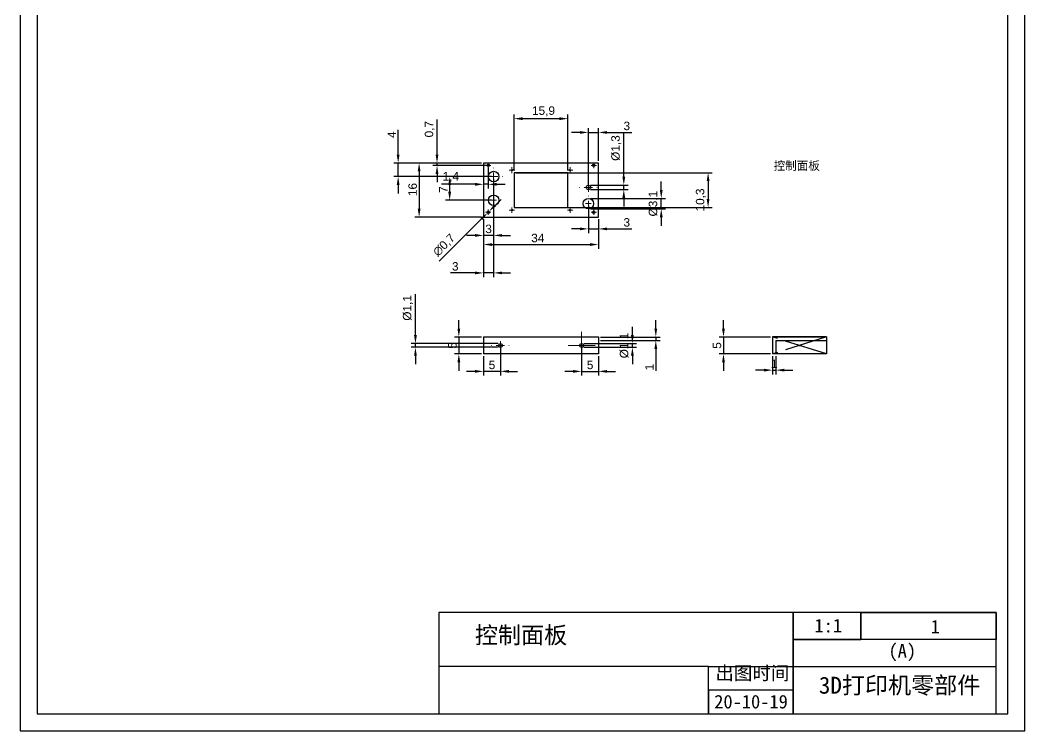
# Model space of a CAD drawing. Header units: millimetres. Extents: x -9 to 2385, y -1365 to 512.
# Drawn here: x 2088 to 2385, y -880.4 to -670.4 of the extents above; entities that cross this region are included whole.
import ezdxf

# ---------------------------------------------------------------- set-up
doc = ezdxf.new("R2010")
doc.units = ezdxf.units.MM
doc.linetypes.add('CENTERX2', pattern=[20.32, 12.7, -2.54, 2.54, -2.54])
doc.styles.get("Standard").update_dxf_attribs({"font": 'arial.ttf'})
doc.dimstyles.new('ISO-25', dxfattribs={"dimtxt": 2.5, "dimasz": 2.5, "dimexe": 1.25, "dimexo": 0.625, "dimtad": 1, "dimtxsty": 'Standard', "dimcen": 2.5, "dimclrd": 1, "dimclre": 1, "dimclrt": 1, "dimadec": 0, "dimazin": 0, "dimtfac": 1, "dimtmove": 0, "dimatfit": 3, "dimfxl": 1, "dimtfillclr": 1, "dimarcsym": 0})

# ---------------------------------------------------------------- blocks, each defined once
blk = doc.blocks.new('*D422')
at = {"color": 1, "linetype": 'Continuous', "lineweight": -2, "transparency": 16777216}
for p, q in [((2275.9, -761.56), (2275.9, -759.06)), ((2259.59, -764.06), (2277.15, -764.06)), ((2259.59, -765.06), (2277.15, -765.06)), ((2275.9, -764.06), (2275.9, -765.06)), ((2275.9, -767.56), (2275.9, -774.06))]:
    blk.add_line(p, q, dxfattribs=at)
at = {"color": 1, "linetype": 'Continuous', "transparency": 16777216}
for points in [[(2275.48, -761.56), (2276.31, -761.56), (2275.9, -764.06)], [(2275.48, -767.56), (2276.31, -767.56), (2275.9, -765.06)]]:
    blk.add_solid(points, dxfattribs=at)
at = {"layer": 'Defpoints', "color": 0, "linetype": 'Continuous', "transparency": 16777216}
for p in [(2258.97, -764.06), (2258.97, -765.06), (2275.9, -764.06)]:
    blk.add_point(p, dxfattribs=at)
at = {"color": 1, "linetype": 'Continuous', "lineweight": 18, "transparency": 16777216, "insert": (2272.76, -772.97), "char_height": 2.5, "attachment_point": 2, "rotation": 90}
blk.add_mtext('1', dxfattribs=at)
blk = doc.blocks.new('*D423')
at = {"color": 1, "linetype": 'Continuous', "lineweight": -2, "transparency": 16777216}
for p, q in [((2217.68, -761.56), (2217.68, -759.06)), ((2224.34, -764.06), (2216.43, -764.06)), ((2217.68, -764.06), (2217.68, -769.06)), ((2224.34, -769.06), (2216.43, -769.06)), ((2217.68, -771.56), (2217.68, -774.06))]:
    blk.add_line(p, q, dxfattribs=at)
at = {"color": 1, "linetype": 'Continuous', "transparency": 16777216}
for points in [[(2217.27, -761.56), (2218.1, -761.56), (2217.68, -764.06)], [(2217.27, -771.56), (2218.1, -771.56), (2217.68, -769.06)]]:
    blk.add_solid(points, dxfattribs=at)
at = {"layer": 'Defpoints', "color": 0, "linetype": 'Continuous', "transparency": 16777216}
for p in [(2224.97, -764.06), (2217.68, -769.06), (2224.97, -769.06)]:
    blk.add_point(p, dxfattribs=at)
at = {"color": 1, "linetype": 'Continuous', "lineweight": 18, "transparency": 16777216, "insert": (2214.52, -766.56), "char_height": 2.5, "attachment_point": 2, "rotation": 90}
blk.add_mtext('5', dxfattribs=at)
blk = doc.blocks.new('*D424')
at = {"color": 1, "linetype": 'Continuous', "lineweight": -2, "transparency": 16777216}
for p, q in [((2253.97, -767.18), (2253.97, -775.46)), ((2258.97, -769.68), (2258.97, -775.46)), ((2251.47, -774.21), (2248.97, -774.21)), ((2253.97, -774.21), (2258.97, -774.21)), ((2261.47, -774.21), (2263.97, -774.21))]:
    blk.add_line(p, q, dxfattribs=at)
at = {"color": 1, "linetype": 'Continuous', "transparency": 16777216}
for points in [[(2251.47, -773.8), (2251.47, -774.63), (2253.97, -774.21)], [(2261.47, -773.8), (2261.47, -774.63), (2258.97, -774.21)]]:
    blk.add_solid(points, dxfattribs=at)
at = {"layer": 'Defpoints', "color": 0, "linetype": 'Continuous', "transparency": 16777216}
for p in [(2253.97, -766.56), (2258.97, -769.06), (2258.97, -774.21)]:
    blk.add_point(p, dxfattribs=at)
at = {"color": 1, "linetype": 'Continuous', "lineweight": 18, "transparency": 16777216, "insert": (2256.47, -771.05), "char_height": 2.5, "attachment_point": 2}
blk.add_mtext('5', dxfattribs=at)
blk = doc.blocks.new('*D425')
at = {"color": 1, "linetype": 'Continuous', "lineweight": -2, "transparency": 16777216}
for p, q in [((2268.97, -763.51), (2268.97, -761.01)), ((2254.59, -766.01), (2270.22, -766.01)), ((2268.97, -767.11), (2268.97, -766.01)), ((2254.59, -767.11), (2270.22, -767.11)), ((2268.97, -769.61), (2268.97, -772.11))]:
    blk.add_line(p, q, dxfattribs=at)
at = {"color": 1, "linetype": 'Continuous', "transparency": 16777216}
for points in [[(2268.55, -763.51), (2269.39, -763.51), (2268.97, -766.01)], [(2268.55, -769.61), (2269.39, -769.61), (2268.97, -767.11)]]:
    blk.add_solid(points, dxfattribs=at)
at = {"layer": 'Defpoints', "color": 0, "linetype": 'Continuous', "transparency": 16777216}
for p in [(2253.97, -766.01), (2268.97, -766.01), (2253.97, -767.11)]:
    blk.add_point(p, dxfattribs=at)
at = {"color": 1, "linetype": 'Continuous', "lineweight": 18, "transparency": 16777216, "insert": (2265.26, -766.56), "char_height": 2.5, "attachment_point": 2, "rotation": 90}
blk.add_mtext('%%c1,1', dxfattribs=at)
blk = doc.blocks.new('*D426')
at = {"color": 1, "linetype": 'Continuous', "lineweight": -2, "transparency": 16777216}
for p, q in [((2204.85, -763.51), (2204.85, -751.44)), ((2229.34, -766.01), (2203.6, -766.01)), ((2204.85, -767.11), (2204.85, -766.01)), ((2229.34, -767.11), (2203.6, -767.11)), ((2204.85, -769.61), (2204.85, -772.11))]:
    blk.add_line(p, q, dxfattribs=at)
at = {"color": 1, "linetype": 'Continuous', "transparency": 16777216}
for points in [[(2204.44, -763.51), (2205.27, -763.51), (2204.85, -766.01)], [(2204.44, -769.61), (2205.27, -769.61), (2204.85, -767.11)]]:
    blk.add_solid(points, dxfattribs=at)
at = {"layer": 'Defpoints', "color": 0, "linetype": 'Continuous', "transparency": 16777216}
for p in [(2204.85, -766.01), (2229.97, -766.01), (2229.97, -767.11)]:
    blk.add_point(p, dxfattribs=at)
at = {"color": 1, "linetype": 'Continuous', "lineweight": 18, "transparency": 16777216, "insert": (2201.14, -755.46), "char_height": 2.5, "attachment_point": 2, "rotation": 90}
blk.add_mtext('%%c1,1', dxfattribs=at)
blk = doc.blocks.new('*D427')
at = {"color": 1, "linetype": 'Continuous', "lineweight": -2, "transparency": 16777216}
for p, q in [((2229.97, -767.18), (2229.97, -775.46)), ((2224.97, -769.68), (2224.97, -775.46)), ((2222.47, -774.21), (2219.97, -774.21)), ((2229.97, -774.21), (2224.97, -774.21)), ((2232.47, -774.21), (2234.97, -774.21))]:
    blk.add_line(p, q, dxfattribs=at)
at = {"color": 1, "linetype": 'Continuous', "transparency": 16777216}
for points in [[(2222.47, -773.8), (2222.47, -774.63), (2224.97, -774.21)], [(2232.47, -773.8), (2232.47, -774.63), (2229.97, -774.21)]]:
    blk.add_solid(points, dxfattribs=at)
at = {"layer": 'Defpoints', "color": 0, "linetype": 'Continuous', "transparency": 16777216}
for p in [(2224.97, -769.06), (2229.97, -766.56), (2224.97, -774.21)]:
    blk.add_point(p, dxfattribs=at)
at = {"color": 1, "linetype": 'Continuous', "lineweight": 18, "transparency": 16777216, "insert": (2227.47, -771.05), "char_height": 2.5, "attachment_point": 2}
blk.add_mtext('5', dxfattribs=at)
blk = doc.blocks.new('SW_CENTERMARKSYMBOL_4')
at = {"color": 0, "linetype": 'Continuous', "lineweight": 0}
for p, q in [((0, 2.5), (0, 4)), ((-2.5, 0), (-4, 0)), ((0, 0), (-2.5, 0)), ((0, 0), (0, 2.5)), ((0, 0), (0, -2.5)), ((0, 0), (2.5, 0)), ((2.5, 0), (4, 0)), ((0, -2.5), (0, -4))]:
    blk.add_line(p, q, dxfattribs=at)
blk = doc.blocks.new('SW_CENTERMARKSYMBOL_5')
at = {"color": 0, "linetype": 'Continuous', "lineweight": 0}
for p, q in [((-2.5, 0), (-2.625, 0)), ((0, 0), (-1.25, 0)), ((0, 2.5), (0, 2.625)), ((0, 0), (0, 1.25)), ((0, 0), (0, -1.25)), ((0, 0), (1.25, 0)), ((2.5, 0), (2.625, 0)), ((0, -2.5), (0, -2.625))]:
    blk.add_line(p, q, dxfattribs=at)
blk = doc.blocks.new('*D428')
at = {"color": 1, "linetype": 'Continuous', "lineweight": -2, "transparency": 16777216}
for p, q in [((2224.34, -712.66), (2204.69, -712.66)), ((2205.94, -715.16), (2205.94, -726.16)), ((2224.34, -728.66), (2204.69, -728.66))]:
    blk.add_line(p, q, dxfattribs=at)
at = {"color": 1, "linetype": 'Continuous', "transparency": 16777216}
for points in [[(2205.52, -715.16), (2206.36, -715.16), (2205.94, -712.66)], [(2205.52, -726.16), (2206.36, -726.16), (2205.94, -728.66)]]:
    blk.add_solid(points, dxfattribs=at)
at = {"layer": 'Defpoints', "color": 0, "linetype": 'Continuous', "transparency": 16777216}
for p in [(2224.97, -712.66), (2205.94, -728.66), (2224.97, -728.66)]:
    blk.add_point(p, dxfattribs=at)
at = {"color": 1, "linetype": 'Continuous', "lineweight": 18, "transparency": 16777216, "insert": (2202.76, -720.49), "char_height": 2.5, "attachment_point": 2, "rotation": 90}
blk.add_mtext('16', dxfattribs=at)
blk = doc.blocks.new('*D429')
at = {"color": 1, "linetype": 'Continuous', "lineweight": -2, "transparency": 16777216}
for p, q in [((2224.97, -729.28), (2224.97, -737.99)), ((2258.97, -729.28), (2258.97, -737.99)), ((2227.47, -736.74), (2256.47, -736.74))]:
    blk.add_line(p, q, dxfattribs=at)
at = {"color": 1, "linetype": 'Continuous', "transparency": 16777216}
for points in [[(2227.47, -736.33), (2227.47, -737.16), (2224.97, -736.74)], [(2256.47, -736.33), (2256.47, -737.16), (2258.97, -736.74)]]:
    blk.add_solid(points, dxfattribs=at)
at = {"layer": 'Defpoints', "color": 0, "linetype": 'Continuous', "transparency": 16777216}
for p in [(2224.97, -728.66), (2258.97, -728.66), (2258.97, -736.74)]:
    blk.add_point(p, dxfattribs=at)
at = {"color": 1, "linetype": 'Continuous', "lineweight": 18, "transparency": 16777216, "insert": (2241.02, -733.56), "char_height": 2.5, "attachment_point": 2}
blk.add_mtext('34', dxfattribs=at)
blk = doc.blocks.new('*D430')
at = {"color": 1, "linetype": 'Continuous', "lineweight": -2, "transparency": 16777216}
for p, q in [((2234.02, -714.88), (2234.02, -698.3)), ((2236.52, -699.55), (2247.42, -699.55)), ((2249.92, -714.88), (2249.92, -698.3))]:
    blk.add_line(p, q, dxfattribs=at)
at = {"color": 1, "linetype": 'Continuous', "transparency": 16777216}
for points in [[(2236.52, -699.13), (2236.52, -699.97), (2234.02, -699.55)], [(2247.42, -699.13), (2247.42, -699.97), (2249.92, -699.55)]]:
    blk.add_solid(points, dxfattribs=at)
at = {"layer": 'Defpoints', "color": 0, "linetype": 'Continuous', "transparency": 16777216}
for p in [(2249.92, -699.55), (2234.02, -715.51), (2249.92, -715.51)]:
    blk.add_point(p, dxfattribs=at)
at = {"color": 1, "linetype": 'Continuous', "lineweight": 18, "transparency": 16777216, "insert": (2242.7, -695.92), "char_height": 2.5, "attachment_point": 2}
blk.add_mtext('15,9', dxfattribs=at)
blk = doc.blocks.new('*D431')
at = {"color": 1, "linetype": 'Continuous', "lineweight": -2, "transparency": 16777216}
for p, q in [((2234.64, -715.51), (2292.6, -715.51)), ((2291.35, -718.01), (2291.35, -723.31)), ((2234.64, -725.81), (2292.6, -725.81))]:
    blk.add_line(p, q, dxfattribs=at)
at = {"color": 1, "linetype": 'Continuous', "transparency": 16777216}
for points in [[(2290.94, -718.01), (2291.77, -718.01), (2291.35, -715.51)], [(2290.94, -723.31), (2291.77, -723.31), (2291.35, -725.81)]]:
    blk.add_solid(points, dxfattribs=at)
at = {"layer": 'Defpoints', "color": 0, "linetype": 'Continuous', "transparency": 16777216}
for p in [(2234.02, -715.51), (2234.02, -725.81), (2291.35, -725.81)]:
    blk.add_point(p, dxfattribs=at)
at = {"color": 1, "linetype": 'Continuous', "lineweight": 18, "transparency": 16777216, "insert": (2287.73, -723.57), "char_height": 2.5, "attachment_point": 2, "rotation": 90}
blk.add_mtext('10,3', dxfattribs=at)
blk = doc.blocks.new('*D432')
at = {"color": 1, "linetype": 'Continuous', "lineweight": -2, "transparency": 16777216}
for p, q in [((2199.74, -710.16), (2199.74, -702.81)), ((2224.34, -712.66), (2198.49, -712.66)), ((2199.74, -716.66), (2199.74, -712.66)), ((2227.34, -716.66), (2198.49, -716.66)), ((2199.74, -719.16), (2199.74, -721.66))]:
    blk.add_line(p, q, dxfattribs=at)
at = {"color": 1, "linetype": 'Continuous', "transparency": 16777216}
for points in [[(2199.32, -710.16), (2200.16, -710.16), (2199.74, -712.66)], [(2199.32, -719.16), (2200.16, -719.16), (2199.74, -716.66)]]:
    blk.add_solid(points, dxfattribs=at)
at = {"layer": 'Defpoints', "color": 0, "linetype": 'Continuous', "transparency": 16777216}
for p in [(2199.74, -712.66), (2224.97, -712.66), (2227.97, -716.66)]:
    blk.add_point(p, dxfattribs=at)
at = {"color": 1, "linetype": 'Continuous', "lineweight": 18, "transparency": 16777216, "insert": (2196.61, -704.3), "char_height": 2.5, "attachment_point": 2, "rotation": 90}
blk.add_mtext('4', dxfattribs=at)
blk = doc.blocks.new('*D433')
at = {"color": 1, "linetype": 'Continuous', "lineweight": -2, "transparency": 16777216}
for p, q in [((2227.97, -717.28), (2227.97, -746.37)), ((2224.97, -729.28), (2224.97, -746.37)), ((2222.47, -745.12), (2215.17, -745.12)), ((2227.97, -745.12), (2224.97, -745.12)), ((2230.47, -745.12), (2232.97, -745.12))]:
    blk.add_line(p, q, dxfattribs=at)
at = {"color": 1, "linetype": 'Continuous', "transparency": 16777216}
for points in [[(2222.47, -744.71), (2222.47, -745.54), (2224.97, -745.12)], [(2230.47, -744.71), (2230.47, -745.54), (2227.97, -745.12)]]:
    blk.add_solid(points, dxfattribs=at)
at = {"layer": 'Defpoints', "color": 0, "linetype": 'Continuous', "transparency": 16777216}
for p in [(2227.97, -716.66), (2224.97, -728.66), (2224.97, -745.12)]:
    blk.add_point(p, dxfattribs=at)
at = {"color": 1, "linetype": 'Continuous', "lineweight": 18, "transparency": 16777216, "insert": (2216.62, -741.94), "char_height": 2.5, "attachment_point": 2}
blk.add_mtext('3', dxfattribs=at)
blk = doc.blocks.new('*D434')
at = {"color": 1, "linetype": 'Continuous', "lineweight": -2, "transparency": 16777216}
for p, q in [((2227.34, -716.66), (2213.72, -716.66)), ((2214.97, -721.16), (2214.97, -719.16)), ((2227.34, -723.66), (2213.72, -723.66))]:
    blk.add_line(p, q, dxfattribs=at)
at = {"color": 1, "linetype": 'Continuous', "transparency": 16777216}
for points in [[(2214.55, -719.16), (2215.39, -719.16), (2214.97, -716.66)], [(2214.55, -721.16), (2215.39, -721.16), (2214.97, -723.66)]]:
    blk.add_solid(points, dxfattribs=at)
at = {"layer": 'Defpoints', "color": 0, "linetype": 'Continuous', "transparency": 16777216}
for p in [(2214.97, -716.66), (2227.97, -716.66), (2227.97, -723.66)]:
    blk.add_point(p, dxfattribs=at)
at = {"color": 1, "linetype": 'Continuous', "lineweight": 18, "transparency": 16777216, "insert": (2211.84, -720.49), "char_height": 2.5, "attachment_point": 2, "rotation": 90}
blk.add_mtext('7', dxfattribs=at)
blk = doc.blocks.new('*D435')
at = {"color": 1, "linetype": 'Continuous', "lineweight": -2, "transparency": 16777216}
for p, q in [((2227.97, -724.28), (2227.97, -735.29)), ((2224.97, -729.28), (2224.97, -735.29)), ((2222.47, -734.04), (2219.97, -734.04)), ((2227.97, -734.04), (2224.97, -734.04)), ((2230.47, -734.04), (2232.97, -734.04))]:
    blk.add_line(p, q, dxfattribs=at)
at = {"color": 1, "linetype": 'Continuous', "transparency": 16777216}
for points in [[(2222.47, -733.63), (2222.47, -734.46), (2224.97, -734.04)], [(2230.47, -733.63), (2230.47, -734.46), (2227.97, -734.04)]]:
    blk.add_solid(points, dxfattribs=at)
at = {"layer": 'Defpoints', "color": 0, "linetype": 'Continuous', "transparency": 16777216}
for p in [(2227.97, -723.66), (2224.97, -728.66), (2224.97, -734.04)]:
    blk.add_point(p, dxfattribs=at)
at = {"color": 1, "linetype": 'Continuous', "lineweight": 18, "transparency": 16777216, "insert": (2226.47, -730.86), "char_height": 2.5, "attachment_point": 2}
blk.add_mtext('3', dxfattribs=at)
blk = doc.blocks.new('*D436')
at = {"color": 1, "linetype": 'Continuous', "lineweight": -2, "transparency": 16777216}
for p, q in [((2266.44, -716.72), (2266.44, -703.98)), ((2256.59, -719.22), (2267.69, -719.22)), ((2256.59, -720.52), (2267.69, -720.52)), ((2266.44, -720.52), (2266.44, -719.22)), ((2266.44, -723.02), (2266.44, -725.52))]:
    blk.add_line(p, q, dxfattribs=at)
at = {"color": 1, "linetype": 'Continuous', "transparency": 16777216}
for points in [[(2266.02, -716.72), (2266.86, -716.72), (2266.44, -719.22)], [(2266.02, -723.02), (2266.86, -723.02), (2266.44, -720.52)]]:
    blk.add_solid(points, dxfattribs=at)
at = {"layer": 'Defpoints', "color": 0, "linetype": 'Continuous', "transparency": 16777216}
for p in [(2255.97, -719.22), (2255.97, -720.52), (2266.44, -719.22)]:
    blk.add_point(p, dxfattribs=at)
at = {"color": 1, "linetype": 'Continuous', "lineweight": 18, "transparency": 16777216, "insert": (2262.73, -708.24), "char_height": 2.5, "attachment_point": 2, "rotation": 90}
blk.add_mtext('%%c1,3', dxfattribs=at)
blk = doc.blocks.new('*D437')
at = {"color": 1, "linetype": 'Continuous', "lineweight": -2, "transparency": 16777216}
for p, q in [((2277.51, -720.61), (2277.51, -718.11)), ((2256.59, -723.11), (2278.76, -723.11)), ((2277.51, -726.21), (2277.51, -723.11)), ((2256.59, -726.21), (2278.76, -726.21)), ((2277.51, -728.71), (2277.51, -731.21))]:
    blk.add_line(p, q, dxfattribs=at)
at = {"color": 1, "linetype": 'Continuous', "transparency": 16777216}
for points in [[(2277.09, -720.61), (2277.93, -720.61), (2277.51, -723.11)], [(2277.09, -728.71), (2277.93, -728.71), (2277.51, -726.21)]]:
    blk.add_solid(points, dxfattribs=at)
at = {"layer": 'Defpoints', "color": 0, "linetype": 'Continuous', "transparency": 16777216}
for p in [(2255.97, -723.11), (2277.51, -723.11), (2255.97, -726.21)]:
    blk.add_point(p, dxfattribs=at)
at = {"color": 1, "linetype": 'Continuous', "lineweight": 18, "transparency": 16777216, "insert": (2273.8, -724.66), "char_height": 2.5, "attachment_point": 2, "rotation": 90}
blk.add_mtext('%%c3,1', dxfattribs=at)
blk = doc.blocks.new('*D438')
at = {"color": 1, "linetype": 'Continuous', "lineweight": -2, "transparency": 16777216}
for p, q in [((2253.47, -703.62), (2250.97, -703.62)), ((2255.97, -719.25), (2255.97, -702.37)), ((2255.97, -703.62), (2258.97, -703.62)), ((2258.97, -712.03), (2258.97, -702.37)), ((2261.47, -703.62), (2268.77, -703.62))]:
    blk.add_line(p, q, dxfattribs=at)
at = {"color": 1, "linetype": 'Continuous', "transparency": 16777216}
for points in [[(2253.47, -703.21), (2253.47, -704.04), (2255.97, -703.62)], [(2261.47, -703.21), (2261.47, -704.04), (2258.97, -703.62)]]:
    blk.add_solid(points, dxfattribs=at)
at = {"layer": 'Defpoints', "color": 0, "linetype": 'Continuous', "transparency": 16777216}
for p in [(2258.97, -703.62), (2258.97, -712.66), (2255.97, -719.87)]:
    blk.add_point(p, dxfattribs=at)
at = {"color": 1, "linetype": 'Continuous', "lineweight": 18, "transparency": 16777216, "insert": (2267.32, -700.44), "char_height": 2.5, "attachment_point": 2}
blk.add_mtext('3', dxfattribs=at)
blk = doc.blocks.new('*D439')
at = {"color": 1, "linetype": 'Continuous', "lineweight": -2, "transparency": 16777216}
for p, q in [((2255.97, -725.28), (2255.97, -733.37)), ((2258.97, -729.28), (2258.97, -733.37)), ((2253.47, -732.12), (2250.97, -732.12)), ((2255.97, -732.12), (2258.97, -732.12)), ((2261.47, -732.12), (2268.77, -732.12))]:
    blk.add_line(p, q, dxfattribs=at)
at = {"color": 1, "linetype": 'Continuous', "transparency": 16777216}
for points in [[(2253.47, -731.7), (2253.47, -732.53), (2255.97, -732.12)], [(2261.47, -731.7), (2261.47, -732.53), (2258.97, -732.12)]]:
    blk.add_solid(points, dxfattribs=at)
at = {"layer": 'Defpoints', "color": 0, "linetype": 'Continuous', "transparency": 16777216}
for p in [(2255.97, -724.66), (2258.97, -728.66), (2258.97, -732.12)]:
    blk.add_point(p, dxfattribs=at)
at = {"color": 1, "linetype": 'Continuous', "lineweight": 18, "transparency": 16777216, "insert": (2267.32, -728.94), "char_height": 2.5, "attachment_point": 2}
blk.add_mtext('3', dxfattribs=at)
blk = doc.blocks.new('*D440')
at = {"color": 1, "linetype": 'Continuous', "lineweight": -2, "transparency": 16777216}
for p, q in [((2224.97, -713.28), (2224.97, -720.2)), ((2226.37, -713.98), (2226.37, -720.2)), ((2222.47, -718.95), (2212.53, -718.95)), ((2226.37, -718.95), (2224.97, -718.95)), ((2228.87, -718.95), (2231.37, -718.95))]:
    blk.add_line(p, q, dxfattribs=at)
at = {"color": 1, "linetype": 'Continuous', "transparency": 16777216}
for points in [[(2222.47, -718.53), (2222.47, -719.37), (2224.97, -718.95)], [(2228.87, -718.53), (2228.87, -719.37), (2226.37, -718.95)]]:
    blk.add_solid(points, dxfattribs=at)
at = {"layer": 'Defpoints', "color": 0, "linetype": 'Continuous', "transparency": 16777216}
for p in [(2224.97, -712.66), (2226.37, -713.36), (2224.97, -718.95)]:
    blk.add_point(p, dxfattribs=at)
at = {"color": 1, "linetype": 'Continuous', "lineweight": 18, "transparency": 16777216, "insert": (2215.3, -715.32), "char_height": 2.5, "attachment_point": 2}
blk.add_mtext('1,4', dxfattribs=at)
blk = doc.blocks.new('*D441')
at = {"color": 1, "linetype": 'Continuous', "lineweight": -2, "transparency": 16777216}
for p, q in [((2228.39, -725.16), (2230.15, -723.39)), ((2226.62, -726.93), (2226.12, -727.42)), ((2211.87, -741.67), (2224.35, -729.19))]:
    blk.add_line(p, q, dxfattribs=at)
at = {"color": 1, "linetype": 'Continuous', "transparency": 16777216}
for points in [[(2224.06, -728.9), (2224.65, -729.49), (2226.12, -727.42)], [(2228.09, -724.87), (2228.68, -725.46), (2226.62, -726.93)]]:
    blk.add_solid(points, dxfattribs=at)
at = {"layer": 'Defpoints', "color": 0, "linetype": 'Continuous', "transparency": 16777216}
for p in [(2226.12, -727.42), (2226.62, -726.93)]:
    blk.add_point(p, dxfattribs=at)
at = {"color": 1, "linetype": 'Continuous', "lineweight": 18, "transparency": 16777216, "insert": (2209.69, -738.61), "char_height": 2.5, "attachment_point": 1, "rotation": 45}
blk.add_mtext('∅0,7', dxfattribs=at)
blk = doc.blocks.new('*D442')
at = {"color": 1, "linetype": 'Continuous', "lineweight": -2, "transparency": 16777216}
for p, q in [((2211.23, -710.16), (2211.23, -699.76)), ((2224.34, -712.66), (2209.98, -712.66)), ((2211.23, -713.36), (2211.23, -712.66)), ((2225.74, -713.36), (2209.98, -713.36)), ((2211.23, -715.86), (2211.23, -718.36))]:
    blk.add_line(p, q, dxfattribs=at)
at = {"color": 1, "linetype": 'Continuous', "transparency": 16777216}
for points in [[(2210.81, -710.16), (2211.64, -710.16), (2211.23, -712.66)], [(2210.81, -715.86), (2211.64, -715.86), (2211.23, -713.36)]]:
    blk.add_solid(points, dxfattribs=at)
at = {"layer": 'Defpoints', "color": 0, "linetype": 'Continuous', "transparency": 16777216}
for p in [(2211.23, -712.66), (2224.97, -712.66), (2226.37, -713.36)]:
    blk.add_point(p, dxfattribs=at)
at = {"color": 1, "linetype": 'Continuous', "lineweight": 18, "transparency": 16777216, "insert": (2207.6, -702.66), "char_height": 2.5, "attachment_point": 2, "rotation": 90}
blk.add_mtext('0,7', dxfattribs=at)
blk = doc.blocks.new('SW_CENTERMARKSYMBOL_6')
at = {"color": 0, "linetype": 'Continuous', "lineweight": 0}
for p, q in [((-2.5, 0), (-2.625, 0)), ((0, 0), (-1.25, 0)), ((0, 2.5), (0, 2.625)), ((0, 0), (0, 1.25)), ((0, 0), (0, -1.25)), ((0, 0), (1.25, 0)), ((2.5, 0), (2.625, 0)), ((0, -2.5), (0, -2.625))]:
    blk.add_line(p, q, dxfattribs=at)
blk = doc.blocks.new('SW_CENTERMARKSYMBOL_7')
at = {"color": 0, "linetype": 'Continuous', "lineweight": 0}
for p, q in [((-2.5, 0), (-2.625, 0)), ((0, 0), (-1.25, 0)), ((0, 2.5), (0, 2.625)), ((0, 0), (0, 1.25)), ((0, 0), (0, -1.25)), ((0, 0), (1.25, 0)), ((2.5, 0), (2.625, 0)), ((0, -2.5), (0, -2.625))]:
    blk.add_line(p, q, dxfattribs=at)
blk = doc.blocks.new('SW_CENTERMARKSYMBOL_8')
at = {"color": 0, "linetype": 'Continuous', "lineweight": 0}
for p, q in [((-0.5, 0), (-0.85, 0)), ((0, 0), (-0.5, 0)), ((0, 0.5), (0, 0.85)), ((0, 0), (0, 0.5)), ((0, 0), (0, -0.5)), ((0, 0), (0.5, 0)), ((0.5, 0), (0.85, 0)), ((0, -0.5), (0, -0.85))]:
    blk.add_line(p, q, dxfattribs=at)
blk = doc.blocks.new('SW_CENTERMARKSYMBOL_9')
at = {"color": 0, "linetype": 'Continuous', "lineweight": 0}
for p, q in [((-0.5, 0), (-0.85, 0)), ((0, 0), (-0.5, 0)), ((0, 0.5), (0, 0.85)), ((0, 0), (0, 0.5)), ((0, 0), (0, -0.5)), ((0, 0), (0.5, 0)), ((0.5, 0), (0.85, 0)), ((0, -0.5), (0, -0.85))]:
    blk.add_line(p, q, dxfattribs=at)
blk = doc.blocks.new('SW_CENTERMARKSYMBOL_10')
at = {"color": 0, "linetype": 'Continuous', "lineweight": 0}
for p, q in [((-0.5, 0), (-0.85, 0)), ((0, 0), (-0.5, 0)), ((0, 0.5), (0, 0.85)), ((0, 0), (0, 0.5)), ((0, 0), (0, -0.5)), ((0, 0), (0.5, 0)), ((0.5, 0), (0.85, 0)), ((0, -0.5), (0, -0.85))]:
    blk.add_line(p, q, dxfattribs=at)
blk = doc.blocks.new('SW_CENTERMARKSYMBOL_11')
at = {"color": 0, "linetype": 'Continuous', "lineweight": 0}
for p, q in [((-0.5, 0), (-0.85, 0)), ((0, 0), (-0.5, 0)), ((0, 0.5), (0, 0.85)), ((0, 0), (0, 0.5)), ((0, 0), (0, -0.5)), ((0, 0), (0.5, 0)), ((0.5, 0), (0.85, 0)), ((0, -0.5), (0, -0.85))]:
    blk.add_line(p, q, dxfattribs=at)
blk = doc.blocks.new('SW_CENTERMARKSYMBOL_12')
at = {"color": 0, "linetype": 'Continuous', "lineweight": 0}
for p, q in [((-0.5, 0), (-0.8, 0)), ((0, 0), (-0.5, 0)), ((0, 0.5), (0, 0.8)), ((0, 0), (0, 0.5)), ((0, 0), (0, -0.5)), ((0, 0), (0.5, 0)), ((0.5, 0), (0.8, 0)), ((0, -0.5), (0, -0.8))]:
    blk.add_line(p, q, dxfattribs=at)
blk = doc.blocks.new('SW_CENTERMARKSYMBOL_13')
at = {"color": 0, "linetype": 'Continuous', "lineweight": 0}
for p, q in [((-0.5, 0), (-0.8, 0)), ((0, 0), (-0.5, 0)), ((0, 0.5), (0, 0.8)), ((0, 0), (0, 0.5)), ((0, 0), (0, -0.5)), ((0, 0), (0.5, 0)), ((0.5, 0), (0.8, 0)), ((0, -0.5), (0, -0.8))]:
    blk.add_line(p, q, dxfattribs=at)
blk = doc.blocks.new('SW_CENTERMARKSYMBOL_14')
at = {"color": 0, "linetype": 'Continuous', "lineweight": 0}
for p, q in [((-0.5, 0), (-0.8, 0)), ((0, 0), (-0.5, 0)), ((0, 0.5), (0, 0.8)), ((0, 0), (0, 0.5)), ((0, 0), (0, -0.5)), ((0, 0), (0.5, 0)), ((0.5, 0), (0.8, 0)), ((0, -0.5), (0, -0.8))]:
    blk.add_line(p, q, dxfattribs=at)
blk = doc.blocks.new('SW_CENTERMARKSYMBOL_15')
at = {"color": 0, "linetype": 'Continuous', "lineweight": 0}
for p, q in [((-0.5, 0), (-0.8, 0)), ((0, 0), (-0.5, 0)), ((0, 0.5), (0, 0.8)), ((0, 0), (0, 0.5)), ((0, 0), (0, -0.5)), ((0, 0), (0.5, 0)), ((0.5, 0), (0.8, 0)), ((0, -0.5), (0, -0.8))]:
    blk.add_line(p, q, dxfattribs=at)
blk = doc.blocks.new('SW_CENTERMARKSYMBOL_16')
at = {"color": 0, "linetype": 'Continuous', "lineweight": 0}
for p, q in [((-0.5, 0), (-0.8, 0)), ((0, 0), (-0.5, 0)), ((0, 0.5), (0, 0.8)), ((0, 0), (0, 0.5)), ((0, 0), (0, -0.5)), ((0, 0), (0.5, 0)), ((0.5, 0), (0.8, 0)), ((0, -0.5), (0, -0.8))]:
    blk.add_line(p, q, dxfattribs=at)
blk = doc.blocks.new('SW_CENTERMARKSYMBOL_17')
at = {"color": 0, "linetype": 'Continuous', "lineweight": 0}
for p, q in [((-0.5, 0), (-0.8, 0)), ((0, 0), (-0.5, 0)), ((0, 0.5), (0, 0.8)), ((0, 0), (0, 0.5)), ((0, 0), (0, -0.5)), ((0, 0), (0.5, 0)), ((0.5, 0), (0.8, 0)), ((0, -0.5), (0, -0.8))]:
    blk.add_line(p, q, dxfattribs=at)
blk = doc.blocks.new('*D443')
at = {"color": 1, "linetype": 'Continuous', "lineweight": -2, "transparency": 16777216}
for p, q in [((2295.9, -761.56), (2295.9, -759.06)), ((2309.76, -764.06), (2294.65, -764.06)), ((2295.9, -764.06), (2295.9, -769.06)), ((2309.76, -769.06), (2294.65, -769.06)), ((2295.9, -771.56), (2295.9, -774.06))]:
    blk.add_line(p, q, dxfattribs=at)
at = {"color": 1, "linetype": 'Continuous', "transparency": 16777216}
for points in [[(2295.48, -761.56), (2296.32, -761.56), (2295.9, -764.06)], [(2295.48, -771.56), (2296.32, -771.56), (2295.9, -769.06)]]:
    blk.add_solid(points, dxfattribs=at)
at = {"layer": 'Defpoints', "color": 0, "linetype": 'Continuous', "transparency": 16777216}
for p in [(2310.39, -764.06), (2295.9, -769.06), (2310.39, -769.06)]:
    blk.add_point(p, dxfattribs=at)
at = {"color": 1, "linetype": 'Continuous', "lineweight": 18, "transparency": 16777216, "insert": (2292.73, -766.56), "char_height": 2.5, "attachment_point": 2, "rotation": 90}
blk.add_mtext('5', dxfattribs=at)
blk = doc.blocks.new('*D444')
at = {"color": 1, "linetype": 'Continuous', "lineweight": -2, "transparency": 16777216}
for p, q in [((2310.39, -769.68), (2310.39, -775.1)), ((2311.39, -769.68), (2311.39, -775.1)), ((2307.89, -773.85), (2305.39, -773.85)), ((2310.39, -773.85), (2311.39, -773.85)), ((2313.89, -773.85), (2316.39, -773.85))]:
    blk.add_line(p, q, dxfattribs=at)
at = {"color": 1, "linetype": 'Continuous', "transparency": 16777216}
for points in [[(2307.89, -773.43), (2307.89, -774.27), (2310.39, -773.85)], [(2313.89, -773.43), (2313.89, -774.27), (2311.39, -773.85)]]:
    blk.add_solid(points, dxfattribs=at)
at = {"layer": 'Defpoints', "color": 0, "linetype": 'Continuous', "transparency": 16777216}
for p in [(2310.39, -769.06), (2311.39, -769.06), (2311.39, -773.85)]:
    blk.add_point(p, dxfattribs=at)
at = {"color": 1, "linetype": 'Continuous', "lineweight": 18, "transparency": 16777216, "insert": (2310.89, -770.71), "char_height": 2.5, "attachment_point": 2}
blk.add_mtext('1', dxfattribs=at)

msp = doc.modelspace()

# ---------------------------------------------------------------- linework, layer by layer
at = {"color": 7, "linetype": 'Continuous', "lineweight": 25}
for p, q in [((2258.9699, -712.6582), (2224.9699, -712.6582)), ((2224.9699, -712.6582), (2224.9699, -728.6582)), ((2258.9699, -728.6582), (2258.9699, -712.6582)), ((2249.9199, -715.5082), (2234.0199, -715.5082)), ((2234.0199, -715.5082), (2234.0199, -725.8082)), ((2249.9199, -725.8082), (2249.9199, -715.5082)), ((2234.0199, -725.8082), (2249.9199, -725.8082)), ((2224.9699, -728.6582), (2258.9699, -728.6582)), ((2224.9699, -764.0551), (2258.9699, -764.0551)), ((2224.9699, -764.0551), (2224.9699, -769.0551)), ((2258.9699, -764.0551), (2258.9699, -769.0551)), ((2310.3865, -764.0551), (2310.3865, -769.0551)), ((2310.3865, -764.0551), (2326.3865, -764.0551)), ((2311.3865, -765.0551), (2326.3865, -765.0551)), ((2311.3865, -765.0551), (2311.3865, -769.0551)), ((2326.3865, -764.0551), (2326.3865, -765.0551)), ((2258.9699, -769.0551), (2224.9699, -769.0551)), ((2311.3865, -769.0551), (2310.3865, -769.0551))]:
    msp.add_line(p, q, dxfattribs=at)
at = {"color": 7, "linetype": 'Continuous'}
for p, q in [((2326.3865, -764.0551), (2310.3865, -764.0551)), ((2310.3865, -764.0551), (2310.3865, -769.0551)), ((2326.3865, -764.0551), (2326.3865, -769.0551)), ((2326.3865, -769.0551), (2310.3865, -769.0551))]:
    msp.add_line(p, q, dxfattribs=at)
at = {"color": 7, "linetype": 'CENTERX2'}
for p, q in [((2326.3865, -764.0551), (2310.3865, -769.0551)), ((2326.3865, -769.0551), (2310.3865, -764.0551))]:
    msp.add_line(p, q, dxfattribs=at)
for p, q in [((2211.7633, -845.4318, 420), (2211.7633, -875.4318, 420)), ((2236.495, -845.4318, 420), (2211.7633, -845.4318, 420)), ((2336.495, -845.4318, 420), (2236.495, -845.4318, 420)), ((2316.495, -875.4318, 420), (2316.495, -845.4318, 420)), ((2316.495, -845.4318, 420), (2316.495, -853.4318, 420)), ((2336.495, -853.4318, 420), (2336.495, -845.4318, 420)), ((2336.495, -853.4318, 420), (2336.495, -845.4318, 420)), ((2336.495, -845.4318, 420), (2376.495, -845.4318, 420)), ((2376.495, -845.4318, 420), (2336.495, -845.4318, 420)), ((2336.495, -845.4318, 420), (2336.495, -853.4318, 420)), ((2376.495, -875.4318, 420), (2376.495, -845.4318, 420)), ((2376.495, -845.4318, 420), (2376.495, -853.4318, 420)), ((2316.495, -853.4318, 420), (2336.495, -853.4318, 420)), ((2336.495, -853.4318, 420), (2316.495, -853.4318, 420)), ((2316.495, -853.4318, 420), (2316.495, -875.4318, 420)), ((2376.495, -853.4318, 420), (2336.495, -853.4318, 420)), ((2291.495, -861.4318, 420), (2211.7633, -861.4318, 420)), ((2291.495, -875.4318, 420), (2291.495, -861.4318, 420)), ((2291.495, -861.4318, 420), (2316.495, -861.4318, 420)), ((2316.495, -875.4318, 420), (2316.495, -861.4318, 420)), ((2316.495, -861.4318, 420), (2376.495, -861.4318, 420)), ((2316.495, -868.4318, 420), (2291.495, -868.4318, 420)), ((2291.495, -868.4318, 420), (2291.495, -875.4318, 420)), ((2236.495, -875.4318, 420), (2251.495, -875.4318, 420)), ((2251.495, -875.4318, 420), (2291.495, -875.4318, 420)), ((2291.495, -875.4318, 420), (2316.495, -875.4318, 420))]:
    msp.add_line(p, q)
for points in [[(2087.995, -460.4318), (2087.995, -880.4318), (2384.995, -880.4318), (2384.995, -460.4318)], [(2092.995, -485.4318), (2092.995, -875.4318), (2379.995, -875.4318), (2379.995, -485.4318)]]:
    msp.add_lwpolyline(points, close=True)
at = {"color": 7, "linetype": 'Continuous', "lineweight": 25}
for centre, radius in [((2226.3699, -713.3582), 0.35), ((2227.9699, -716.6582), 1.55), ((2233.3699, -714.7582), 0.2), ((2250.5699, -714.7582), 0.2), ((2257.5699, -713.3582), 0.35), ((2255.9699, -719.871), 0.65), ((2227.9699, -723.6582), 1.55), ((2255.9699, -724.6582), 1.55), ((2226.3699, -727.1774), 0.35), ((2233.3699, -726.5582), 0.2), ((2250.5699, -726.5582), 0.2), ((2257.5699, -727.1774), 0.35), ((2229.9699, -766.5551), 0.55), ((2253.9699, -766.5551), 0.55)]:
    msp.add_circle(centre, radius, dxfattribs=at)
at = {"color": 7, "linetype": 'Continuous'}
msp.add_point((2318.3865, -766.5551), dxfattribs=at)

# ---------------------------------------------------------------- block references
at = {"color": 7, "linetype": 'Continuous', "lineweight": 0}
for name, p in [('SW_CENTERMARKSYMBOL_14', (2226.3699, -713.3582)), ('SW_CENTERMARKSYMBOL_17', (2257.5699, -713.3582)), ('SW_CENTERMARKSYMBOL_6', (2227.9699, -716.6582)), ('SW_CENTERMARKSYMBOL_10', (2233.3699, -714.7582)), ('SW_CENTERMARKSYMBOL_11', (2250.5699, -714.7582)), ('SW_CENTERMARKSYMBOL_7', (2255.9699, -719.871)), ('SW_CENTERMARKSYMBOL_8', (2227.9699, -723.6582)), ('SW_CENTERMARKSYMBOL_9', (2255.9699, -724.6582)), ('SW_CENTERMARKSYMBOL_15', (2226.3699, -727.1774)), ('SW_CENTERMARKSYMBOL_13', (2233.3699, -726.5582)), ('SW_CENTERMARKSYMBOL_12', (2250.5699, -726.5582)), ('SW_CENTERMARKSYMBOL_16', (2257.5699, -727.1774)), ('SW_CENTERMARKSYMBOL_4', (2253.9699, -766.5551)), ('SW_CENTERMARKSYMBOL_5', (2229.9699, -766.5551))]:
    msp.add_blockref(name, p, dxfattribs=at)

# ---------------------------------------------------------------- texts
at = {"insert": (2310.7403, -712.2108), "char_height": 2.5, "attachment_point": 1}
msp.add_mtext_dynamic_manual_height_columns('{\\fSimSun|b0|i0|c134|p2;控制面板}', width=39.865692, gutter_width=12.5, heights=[0], dxfattribs=at)
at = {"attachment_point": 1}
for s, insert, char_height in [('{\\fSimSun|b0|i0|c134|p2;控制面板}', (2222.4224, -849.6218, 620.1756), 5), ('{\\fSimSun|b0|i0|c134|p2;1}', (2357.1691, -847.6358, 420), 4), ('{\\fSimSun|b0|i0|c134|p2;(A)}', (2344.6701, -854.767, 420), 4), ('{\\fSimSun|b0|i0|c134|p2;出图时间}', (2293.5326, -861.3763, 1260), 4), ('{\\fSimSun|b0|i0|c0|p2;3D\\fSimSun|b0|i0|c134|p2;打印机零部件}', (2324.1035, -864.4349), 5), ('{\\fSimSun|b0|i0|c134|p2;20-10-19}', (2293.1598, -869.7966), 4)]:
    msp.add_mtext(s, dxfattribs=dict(at, insert=insert, char_height=char_height))
at = {"insert": (2322.7879, -847.3352, 420), "char_height": 4, "width": 9.189944, "attachment_point": 1}
msp.add_mtext('{\\fSimSun|b0|i0|c134|p2;1:1}', dxfattribs=at)

# ---------------------------------------------------------------- dimensions: what is measured, and where the dimension line sits
at = {"color": 7, "linetype": 'Continuous', "lineweight": 18}
for base, p1, p2, picture, middle in [((2249.9199, -699.5505), (2234.0199, -715.5082), (2249.9199, -715.5082), '*D430', (2242.6975, -699.5505)), ((2258.9699, -703.6218), (2255.9699, -719.871), (2258.9699, -712.6582), '*D438', (2267.3239, -703.6218)), ((2224.9699, -718.9489), (2226.3699, -713.3582), (2224.9699, -712.6582), '*D440', (2215.3034, -718.9489)), ((2224.9699, -745.1238), (2227.9699, -716.6582), (2224.9699, -728.6582), '*D433', (2216.6159, -745.1238)), ((2224.9699, -734.0422), (2227.9699, -723.6582), (2224.9699, -728.6582), '*D435', (2226.4699, -734.0422)), ((2258.9699, -732.1164), (2255.9699, -724.6582), (2258.9699, -728.6582), '*D439', (2267.3239, -732.1164)), ((2258.9699, -736.7434), (2224.9699, -728.6582), (2258.9699, -728.6582), '*D429', (2241.022, -736.7434)), ((2224.9699, -774.2148), (2229.9699, -766.5551), (2224.9699, -769.0551), '*D427', (2227.4699, -774.2148)), ((2258.9699, -774.2148), (2253.9699, -766.5551), (2258.9699, -769.0551), '*D424', (2256.4699, -774.2148)), ((2311.3865, -773.8483), (2310.3865, -769.0551), (2311.3865, -769.0551), '*D444', (2310.8865, -773.8483))]:
    dim = msp.add_linear_dim(base=base, p1=p1, p2=p2, dimstyle='ISO-25', dxfattribs=at)
    dim.commit()
    dim.dimension.update_dxf_attribs({"geometry": picture, "text_midpoint": middle, "dimtype": 160})
for base, p1, p2, picture, middle in [((2211.2265, -712.6582), (2226.3699, -713.3582), (2224.9699, -712.6582), '*D442', (2211.2265, -702.6582)), ((2199.7386, -712.6582), (2227.9699, -716.6582), (2224.9699, -712.6582), '*D432', (2199.7386, -704.3042)), ((2205.9396, -728.6582), (2224.9699, -712.6582), (2224.9699, -728.6582), '*D428', (2205.9396, -720.4949)), ((2291.3548, -725.8082), (2234.0199, -715.5082), (2234.0199, -725.8082), '*D431', (2291.3548, -723.5673)), ((2214.9699, -716.6582), (2227.9699, -723.6582), (2227.9699, -716.6582), '*D434', (2214.9699, -720.4949)), ((2217.6827, -769.0551), (2224.9699, -764.0551), (2224.9699, -769.0551), '*D423', (2217.6827, -766.5551)), ((2275.8966, -764.0551), (2258.9699, -765.0551), (2258.9699, -764.0551), '*D422', (2275.8966, -772.9716)), ((2295.9012, -769.0551), (2310.3865, -764.0551), (2310.3865, -769.0551), '*D443', (2295.9012, -766.5551))]:
    dim = msp.add_linear_dim(base=base, p1=p1, p2=p2, angle=90, dimstyle='ISO-25', dxfattribs=at)
    dim.commit()
    dim.dimension.update_dxf_attribs({"geometry": picture, "text_midpoint": middle, "dimtype": 160})
for base, p1, p2, picture, middle in [((2266.441, -719.221), (2255.9699, -720.521), (2255.9699, -719.221), '*D436', (2266.441, -708.242)), ((2277.5116, -723.1082), (2255.9699, -726.2082), (2255.9699, -723.1082), '*D437', (2277.5116, -724.6582)), ((2204.8537, -766.0051), (2229.9699, -767.1051), (2229.9699, -766.0051), '*D426', (2204.8537, -755.4636)), ((2268.9699, -766.0051), (2253.9699, -767.1051), (2253.9699, -766.0051), '*D425', (2268.9699, -766.5551))]:
    dim = msp.add_linear_dim(base=base, p1=p1, p2=p2, angle=90, text='%%c<>', dimstyle='ISO-25', dxfattribs=at)
    dim.commit()
    dim.dimension.update_dxf_attribs({"geometry": picture, "text_midpoint": middle, "dimtype": 160})
dim = msp.add_diameter_dim_2p(p1=(2226.6174, -726.9299), p2=(2226.1224, -727.4249), dimstyle='ISO-25', dxfattribs=at)
dim.commit()
dim.dimension.update_dxf_attribs({"geometry": '*D441', "text_midpoint": (2214.8872, -738.6601), "dimtype": 163})

doc.saveas('drawing.dxf')
